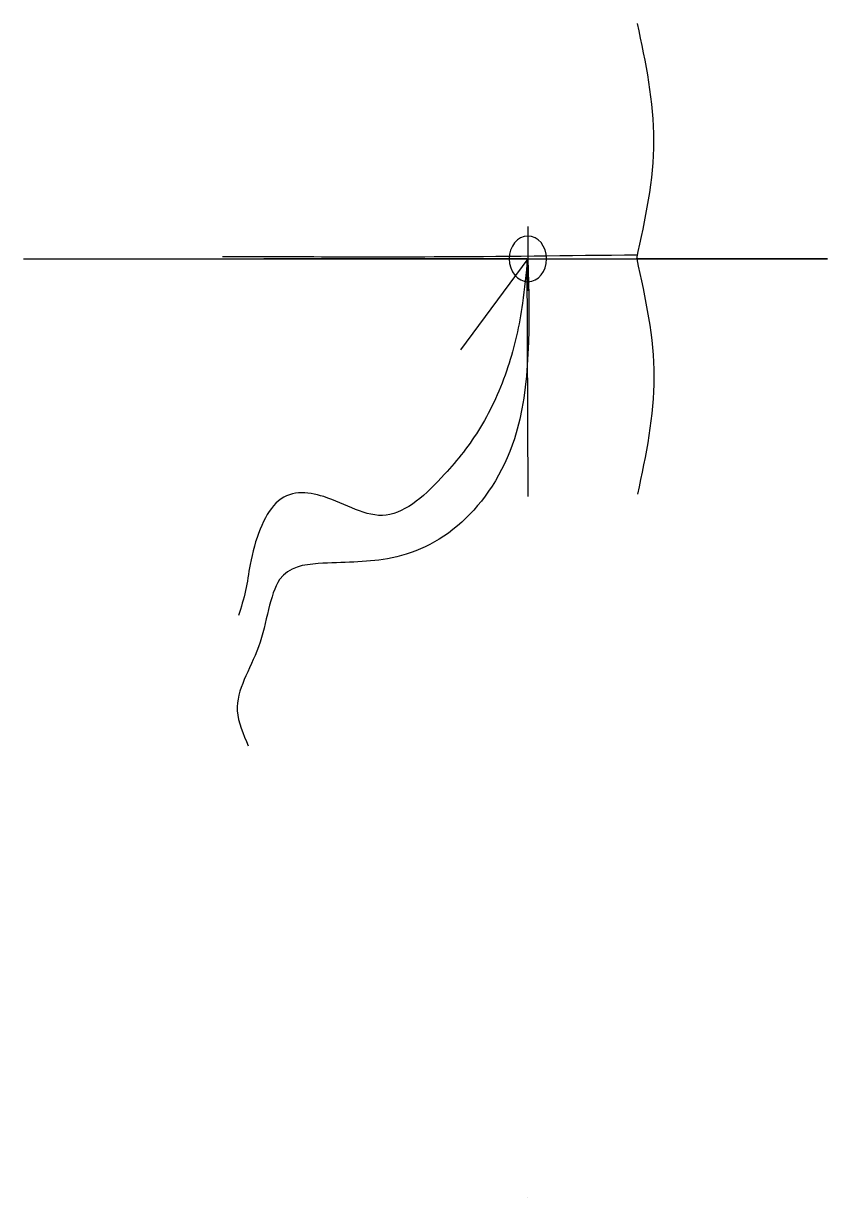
# Model space of a CAD drawing. Header units: millimetres. Extents: x 3426 to 3514, y 2188 to 2316.
import ezdxf

# ---------------------------------------------------------------- set-up
doc = ezdxf.new("R2010")
doc.units = ezdxf.units.MM
doc.linetypes.add('CENTER2', pattern=[28.575, 19.05, -3.175, 3.175, -3.175])

# ---------------------------------------------------------------- blocks, each defined once
blk = doc.blocks.new('*U7')
at = {"color": 0, "linetype": 'CENTER2', "transparency": 16777216}
for p, q in [((0, 0), (0, 3.52)), ((-3.52, 0), (0, 0)), ((0, 0), (3.52, 0)), ((0, -3.52), (0, 0))]:
    blk.add_line(p, q, dxfattribs=at)
at = {"color": 0, "linetype": 'Continuous', "transparency": 16777216}
blk.add_line((0, 0), (0, 0), dxfattribs=at)
blk.add_line((0, 0), (0, 0), dxfattribs=at)

msp = doc.modelspace()

# ---------------------------------------------------------------- linework, layer by layer
at = {"color": 32, "true_color": 0xcd6928, "extrusion": (-0.576033, 4.7568e-15, -0.817426)}
msp.add_line((3426.07, 2290.73, -78.28), (3514.1, 2290.73, 46.63), dxfattribs=at)
at = {"color": 32, "true_color": 0xcd6928, "extrusion": (-0.668186, -0.576033, 0.470865)}
for p, q in [((3452.39, 2290.73, -40.94), (3481.19, 2290.73, -0.06)), ((3481.19, 2290.73, -0.06), (3452.39, 2290.73, -40.94))]:
    msp.add_line(p, q, dxfattribs=at)
at = {"color": 32, "true_color": 0xcd6928, "extrusion": (-0.576033, 7.72234e-15, -0.817426)}
msp.add_line((3481.19, 2290.73, -0.06), (3481.24, 2290.73), dxfattribs=at)
at = {"color": 32, "true_color": 0xcd6928, "extrusion": (-0.576033, -6.07497e-13, -0.817426)}
msp.add_line((3481.19, 2290.73, -0.06), (3481.3, 2264.73, -0.04), dxfattribs=at)
at = {"extrusion": (-0.576033, 4.7568e-15, -0.817426)}
for q in [(3493.21, 2290.73, 16.99), (3514.1, 2290.73, 46.63)]:
    msp.add_line((3514.1, 2290.73, 46.63), q, dxfattribs=at)
at = {"extrusion": (1.98338e-16, 1, -8.29529e-15)}
msp.add_line((3481.24, 2187.99), (3481.24, 2187.99), dxfattribs=at)
at = {"color": 32, "true_color": 0xcd6928, "extrusion": (-0.576033, 4.7568e-15, -0.817426), "elevation": -2005.41}
msp.add_lwpolyline([(-2290.73, -2845.64), (-2280.78, -2836.65)], dxfattribs=at)
at = {"color": 32, "true_color": 0xcd6928, "extrusion": (-0.576031, -0.002494, -0.817424)}
msp.add_circle((-2275.63, -2853.73, -2011.11), 2.5, dxfattribs=at)
at = {"color": 32, "true_color": 0xcd6928, "extrusion": (-0.576033, 4.7568e-15, -0.817426)}
msp.add_circle((-2290.73, -2845.66, -2005.41), 0.0162, dxfattribs=at)
at = {"color": 32, "true_color": 0xcd6928}
for points in [[(3493.21, 2290.73, 16.99), (3495.1, 2303.66, 19.67), (3493.3, 2316.48, 17.12)], [(3493.3, 2291.14, 17.12), (3471.04, 2290.93, 25.75), (3456.21, 2290.93, 36.64), (3447.88, 2290.93, 46.9)], [(3481.3, 2290.73, 0.08), (3479.82, 2271.03, -2.02), (3474.07, 2261.92, -10.17), (3465.91, 2257.9, -21.76), (3458.35, 2257.37, -32.48), (3454.12, 2255.62, -38.49), (3451.8, 2248.27, -41.78), (3449.48, 2241.27, -45.07), (3450.69, 2237.41, -43.35)], [(3481.24, 2290.73), (3480.71, 2285.86, -0.78), (3479.11, 2278.9, -3.08), (3476.11, 2272.31, -7.38), (3472.18, 2267.15, -12.98), (3465.78, 2262.67, -22.09), (3458.94, 2264.7, -31.77), (3453.7, 2263.97, -39.22), (3450.89, 2257.27, -43.24), (3450.39, 2254.41, -43.96), (3449.61, 2251.7, -45.09)]]:
    msp.add_spline(points, degree=3, dxfattribs=at)
msp.add_spline([(3493.21, 2290.73, 16.99), (3495.1, 2277.79, 19.67), (3493.3, 2264.97, 17.12)], degree=3)
at = {"color": 32, "true_color": 0xcd6928, "extrusion": (-0.576033, 4.7568e-15, -0.817426)}
for p in [(3481.28, 2290.73, 0.09), (3481.3, 2290.73, 0.08), (3481.3, 2290.73, 0.08)]:
    msp.add_point(p, dxfattribs=at)

# ---------------------------------------------------------------- block references
at = {"color": 32, "linetype": 'CENTER2', "true_color": 0xcd6928, "extrusion": (-0.576033, 0, -0.817426), "rotation": 269.9999999999207}
msp.add_blockref('*U7', (-2290.73, -2845.66, -2005.41), dxfattribs=at)

doc.saveas('drawing.dxf')
